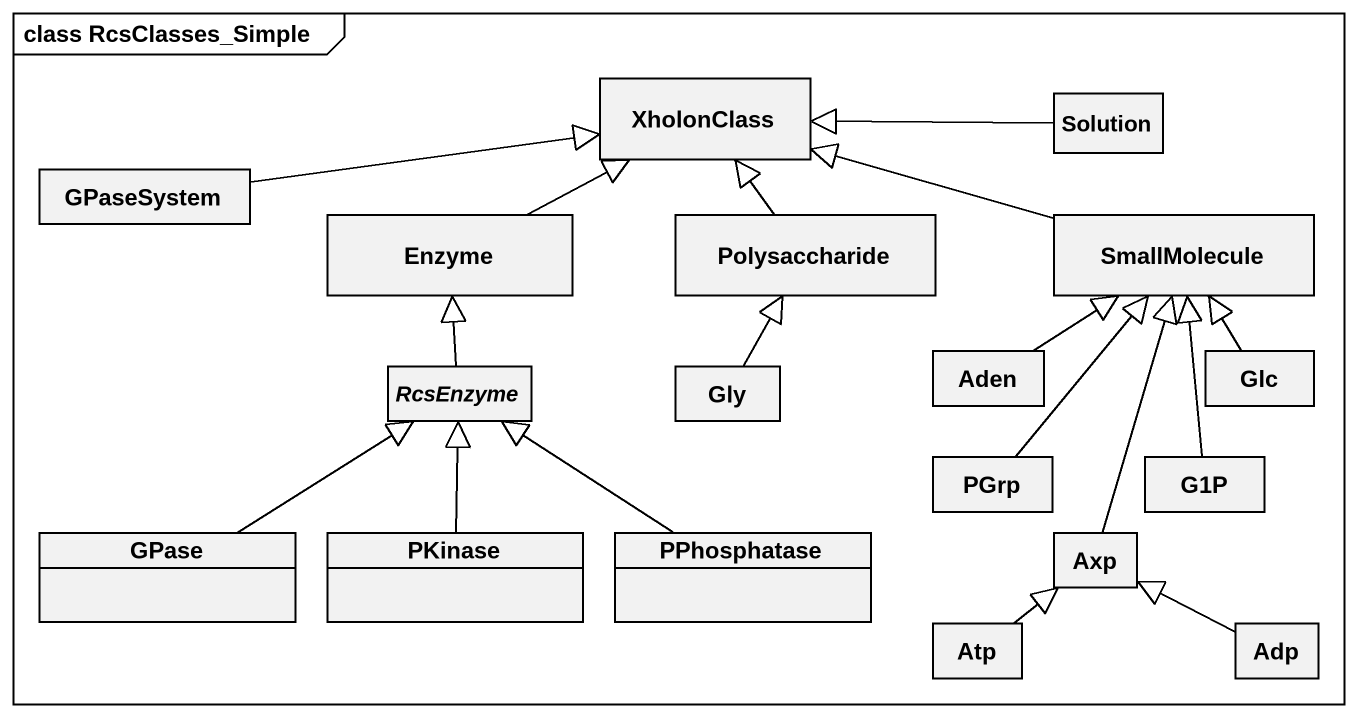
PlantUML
@startuml
mainframe class RcsClasses_Simple
hide circle
hide empty members
class XholonClass
class Solution
class GPaseSystem
class Enzyme
class Polysaccharide
class SmallMolecule
abstract class RcsEnzyme
class Gly
class Aden
class Glc
class PGrp
class G1P
class GPase
class PKinase
class PPhosphatase
class Axp
class Atp
class Adp
Solution -left-|> XholonClass
GPaseSystem -right-|> XholonClass
Enzyme -right-|> XholonClass
Polysaccharide -up-|> XholonClass
SmallMolecule -left-|> XholonClass
RcsEnzyme -up-|> Enzyme
Gly -up-|> Polysaccharide
Aden -up-|> SmallMolecule
Glc -up-|> SmallMolecule
PGrp -up-|> SmallMolecule
G1P -up-|> SmallMolecule
GPase -up-|> RcsEnzyme
PKinase -up-|> RcsEnzyme
PPhosphatase -up-|> RcsEnzyme
Axp -up-|> SmallMolecule
Atp -up-|> Axp
Adp -left-|> Axp
@enduml
